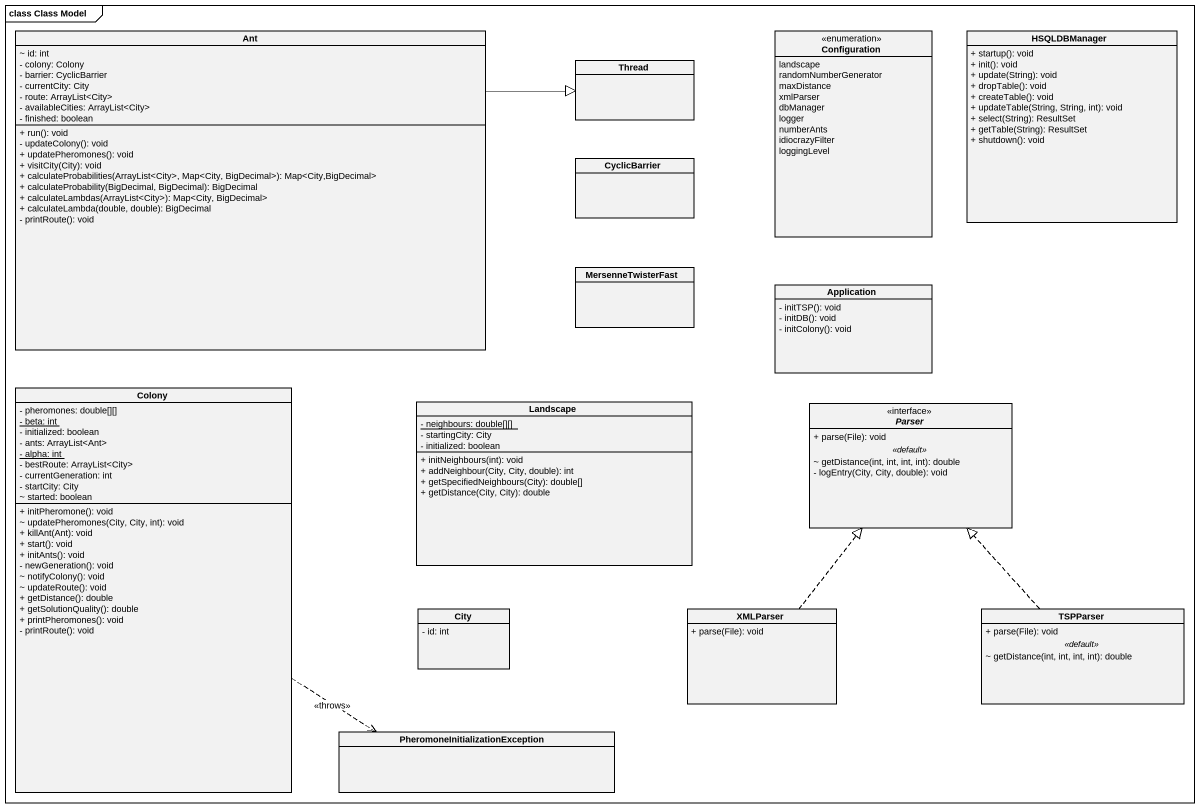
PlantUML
@startuml
mainframe class Class Model
hide circle
hide empty members
skinparam classAttributeIconSize 0
class Ant {
  ~ id: int
  - colony: Colony
  - barrier: CyclicBarrier
  - currentCity: City
  - route: ArrayList<City>
  - availableCities: ArrayList<City>
  - finished: boolean
  + run(): void
  - updateColony(): void
  + updatePheromones(): void
  + visitCity(City): void
  + calculateProbabilities(ArrayList<City>, Map<City, BigDecimal>): Map<City,BigDecimal>
  + calculateProbability(BigDecimal, BigDecimal): BigDecimal
  + calculateLambdas(ArrayList<City>): Map<City, BigDecimal>
  + calculateLambda(double, double): BigDecimal
  - printRoute(): void
}
enum Configuration {
  landscape
  randomNumberGenerator
  maxDistance
  xmlParser
  dbManager
  logger
  numberAnts
  idiocrazyFilter
  loggingLevel
}
class HSQLDBManager {
  + startup(): void
  + init(): void
  + update(String): void
  + dropTable(): void
  + createTable(): void
  + updateTable(String, String, int): void
  + select(String): ResultSet
  + getTable(String): ResultSet
  + shutdown(): void
}
class Thread
class CyclicBarrier
class MersenneTwisterFast
class Application {
  - initTSP(): void
  - initDB(): void
  - initColony(): void
}
class Colony {
  - pheromones: double[][]
  {static} - beta: int
  - initialized: boolean
  - ants: ArrayList<Ant>
  {static} - alpha: int
  - bestRoute: ArrayList<City>
  - currentGeneration: int
  - startCity: City
  ~ started: boolean
  + initPheromone(): void
  ~ updatePheromones(City, City, int): void
  + killAnt(Ant): void
  + start(): void
  + initAnts(): void
  - newGeneration(): void
  ~ notifyColony(): void
  ~ updateRoute(): void
  + getDistance(): double
  + getSolutionQuality(): double
  + printPheromones(): void
  - printRoute(): void
}
class Landscape {
  {static} - neighbours: double[][]
  - startingCity: City
  - initialized: boolean
  + initNeighbours(int): void
  + addNeighbour(City, City, double): int
  + getSpecifiedNeighbours(City): double[]
  + getDistance(City, City): double
}
interface Parser {
  + parse(File): void
  .. <<default>> ..
  ~ getDistance(int, int, int, int): double
  - logEntry(City, City, double): void
}
class City {
  - id: int
}
class XMLParser {
  + parse(File): void
}
class TSPParser {
  + parse(File): void
  .. <<default>> ..
  ~ getDistance(int, int, int, int): double
}
class "PheromoneInitializationException" as PheromoneInitializationExcep
Ant -right-|> Thread
Colony .right.> PheromoneInitializationExcep : <<throws>>
XMLParser .up.|> Parser
TSPParser .up.|> Parser
@enduml
